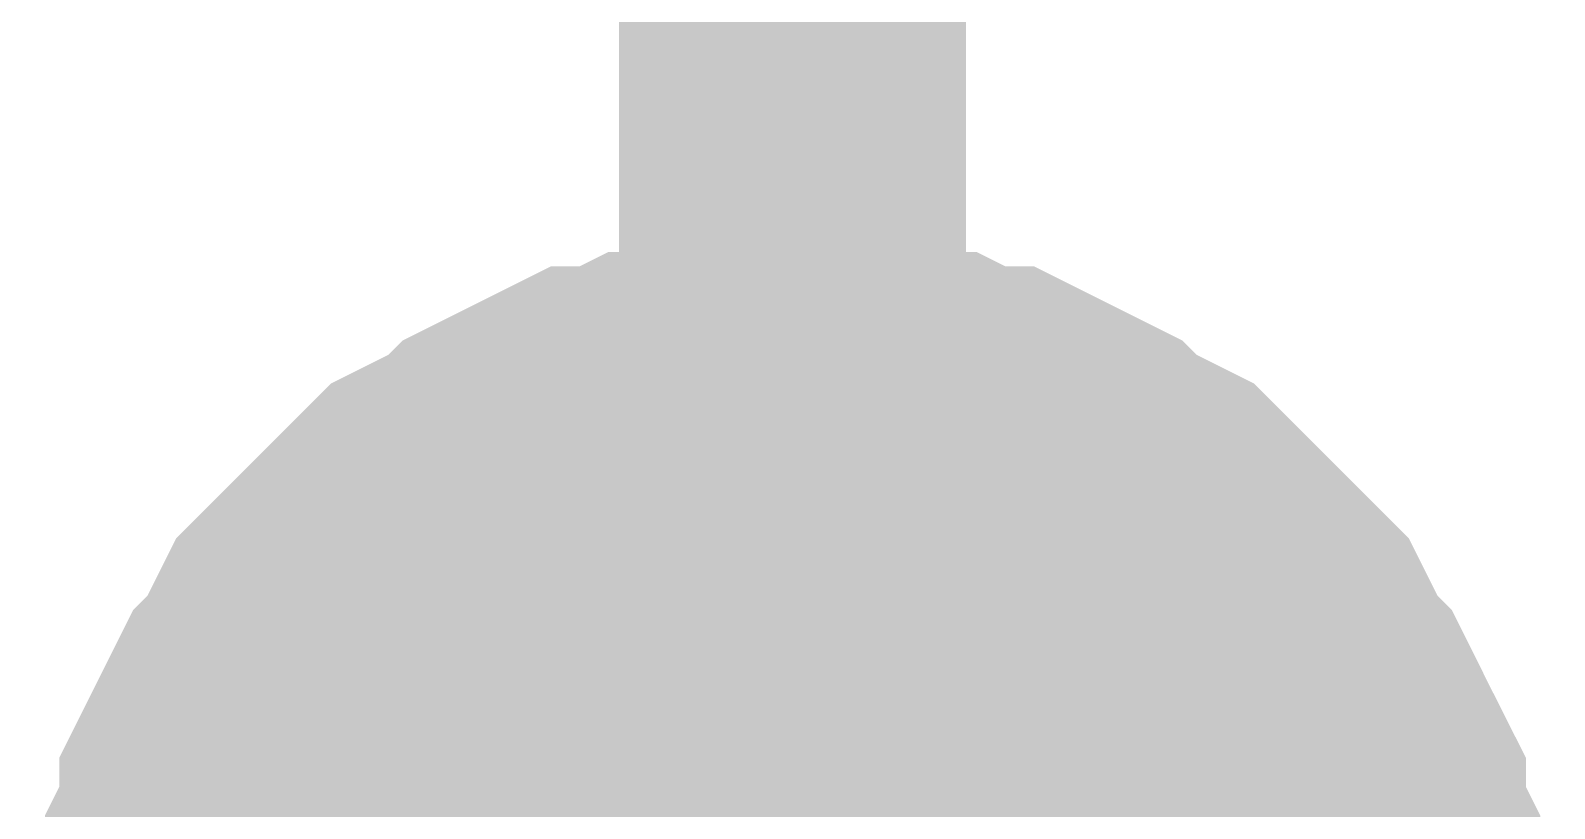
# Model space of a CAD drawing. Header units: inches. Extents: x 0 to 569, y 0 to 432.
# Drawn here: x 93.327 to 94.643, y 33.18 to 33.852 of the extents above; entities that cross this region are included whole.
import ezdxf

# ---------------------------------------------------------------- set-up
doc = ezdxf.new("R2010")
doc.units = ezdxf.units.IN
doc.layers.add('Sheet', color=255, linetype='Continuous')

msp = doc.modelspace()

# ---------------------------------------------------------------- linework, layer by layer
at = {"layer": 'Sheet'}
for points in [[(93.985, 40.6301, 0.2997, 0.2997, 0), (93.985, 33.015, 0.2997, 0.2997, 0)], [(93.4765, 33.015, 0.2997, 0.2997, 0), (93.4765, 33.0398, 0.2997, 0.2997, 0), (93.4765, 33.0646, 0.2997, 0.2997, 0), (93.4765, 33.0895, 0.2997, 0.2997, 0), (93.4889, 33.1143, 0.2997, 0.2997, 0), (93.4889, 33.1391, 0.2997, 0.2997, 0), (93.5013, 33.1639, 0.2997, 0.2997, 0), (93.5013, 33.1887, 0.2997, 0.2997, 0), (93.5137, 33.2135, 0.2997, 0.2997, 0), (93.5261, 33.2383, 0.2997, 0.2997, 0), (93.5385, 33.2631, 0.2997, 0.2997, 0), (93.5509, 33.2755, 0.2997, 0.2997, 0), (93.5633, 33.3003, 0.2997, 0.2997, 0), (93.5757, 33.3251, 0.2997, 0.2997, 0), (93.5881, 33.3375, 0.2997, 0.2997, 0), (93.6129, 33.3623, 0.2997, 0.2997, 0), (93.6253, 33.3747, 0.2997, 0.2997, 0), (93.6377, 33.3871, 0.2997, 0.2997, 0), (93.6625, 33.4119, 0.2997, 0.2997, 0), (93.6749, 33.4243, 0.2997, 0.2997, 0), (93.6997, 33.4367, 0.2997, 0.2997, 0), (93.7245, 33.4491, 0.2997, 0.2997, 0), (93.7369, 33.4615, 0.2997, 0.2997, 0), (93.7617, 33.4739, 0.2997, 0.2997, 0), (93.7865, 33.4863, 0.2997, 0.2997, 0), (93.8113, 33.4987, 0.2997, 0.2997, 0), (93.8361, 33.4987, 0.2997, 0.2997, 0), (93.8609, 33.5111, 0.2997, 0.2997, 0), (93.8857, 33.5111, 0.2997, 0.2997, 0), (93.9105, 33.5235, 0.2997, 0.2997, 0), (93.9354, 33.5235, 0.2997, 0.2997, 0), (93.9602, 33.5235, 0.2997, 0.2997, 0), (93.985, 33.5235, 0.2997, 0.2997, 0)], [(93.4765, 33.015, 0.2997, 0.2997, 0), (93.4765, 33.0398, 0.2997, 0.2997, 0), (93.4765, 33.0646, 0.2997, 0.2997, 0), (93.4765, 33.0895, 0.2997, 0.2997, 0), (93.4889, 33.1143, 0.2997, 0.2997, 0), (93.4889, 33.1391, 0.2997, 0.2997, 0), (93.5013, 33.1639, 0.2997, 0.2997, 0), (93.5013, 33.1887, 0.2997, 0.2997, 0), (93.5137, 33.2135, 0.2997, 0.2997, 0), (93.5261, 33.2383, 0.2997, 0.2997, 0), (93.5385, 33.2631, 0.2997, 0.2997, 0), (93.5509, 33.2755, 0.2997, 0.2997, 0), (93.5633, 33.3003, 0.2997, 0.2997, 0), (93.5757, 33.3251, 0.2997, 0.2997, 0), (93.5881, 33.3375, 0.2997, 0.2997, 0), (93.6129, 33.3623, 0.2997, 0.2997, 0), (93.6253, 33.3747, 0.2997, 0.2997, 0), (93.6377, 33.3871, 0.2997, 0.2997, 0), (93.6625, 33.4119, 0.2997, 0.2997, 0), (93.6749, 33.4243, 0.2997, 0.2997, 0), (93.6997, 33.4367, 0.2997, 0.2997, 0), (93.7245, 33.4491, 0.2997, 0.2997, 0), (93.7369, 33.4615, 0.2997, 0.2997, 0), (93.7617, 33.4739, 0.2997, 0.2997, 0), (93.7865, 33.4863, 0.2997, 0.2997, 0), (93.8113, 33.4987, 0.2997, 0.2997, 0), (93.8361, 33.4987, 0.2997, 0.2997, 0), (93.8609, 33.5111, 0.2997, 0.2997, 0), (93.8857, 33.5111, 0.2997, 0.2997, 0), (93.9105, 33.5235, 0.2997, 0.2997, 0), (93.9354, 33.5235, 0.2997, 0.2997, 0), (93.9602, 33.5235, 0.2997, 0.2997, 0), (93.985, 33.5235, 0.2997, 0.2997, 0)], [(93.4765, 33.015, 0.2997, 0.2997, 0), (93.4765, 33.0398, 0.2997, 0.2997, 0), (93.4765, 33.0646, 0.2997, 0.2997, 0), (93.4765, 33.0895, 0.2997, 0.2997, 0), (93.4889, 33.1143, 0.2997, 0.2997, 0), (93.4889, 33.1391, 0.2997, 0.2997, 0), (93.5013, 33.1639, 0.2997, 0.2997, 0), (93.5013, 33.1887, 0.2997, 0.2997, 0), (93.5137, 33.2135, 0.2997, 0.2997, 0), (93.5261, 33.2383, 0.2997, 0.2997, 0), (93.5385, 33.2631, 0.2997, 0.2997, 0), (93.5509, 33.2755, 0.2997, 0.2997, 0), (93.5633, 33.3003, 0.2997, 0.2997, 0), (93.5757, 33.3251, 0.2997, 0.2997, 0), (93.5881, 33.3375, 0.2997, 0.2997, 0), (93.6129, 33.3623, 0.2997, 0.2997, 0), (93.6253, 33.3747, 0.2997, 0.2997, 0), (93.6377, 33.3871, 0.2997, 0.2997, 0), (93.6625, 33.4119, 0.2997, 0.2997, 0), (93.6749, 33.4243, 0.2997, 0.2997, 0), (93.6997, 33.4367, 0.2997, 0.2997, 0), (93.7245, 33.4491, 0.2997, 0.2997, 0), (93.7369, 33.4615, 0.2997, 0.2997, 0), (93.7617, 33.4739, 0.2997, 0.2997, 0), (93.7865, 33.4863, 0.2997, 0.2997, 0), (93.8113, 33.4987, 0.2997, 0.2997, 0), (93.8361, 33.4987, 0.2997, 0.2997, 0), (93.8609, 33.5111, 0.2997, 0.2997, 0), (93.8857, 33.5111, 0.2997, 0.2997, 0), (93.9105, 33.5235, 0.2997, 0.2997, 0), (93.9354, 33.5235, 0.2997, 0.2997, 0), (93.9602, 33.5235, 0.2997, 0.2997, 0), (93.985, 33.5235, 0.2997, 0.2997, 0)], [(93.4765, 33.015, 0.2997, 0.2997, 0), (93.4765, 33.0398, 0.2997, 0.2997, 0), (93.4765, 33.0646, 0.2997, 0.2997, 0), (93.4765, 33.0895, 0.2997, 0.2997, 0), (93.4889, 33.1143, 0.2997, 0.2997, 0), (93.4889, 33.1391, 0.2997, 0.2997, 0), (93.5013, 33.1639, 0.2997, 0.2997, 0), (93.5013, 33.1887, 0.2997, 0.2997, 0), (93.5137, 33.2135, 0.2997, 0.2997, 0), (93.5261, 33.2383, 0.2997, 0.2997, 0), (93.5385, 33.2631, 0.2997, 0.2997, 0), (93.5509, 33.2755, 0.2997, 0.2997, 0), (93.5633, 33.3003, 0.2997, 0.2997, 0), (93.5757, 33.3251, 0.2997, 0.2997, 0), (93.5881, 33.3375, 0.2997, 0.2997, 0), (93.6129, 33.3623, 0.2997, 0.2997, 0), (93.6253, 33.3747, 0.2997, 0.2997, 0), (93.6377, 33.3871, 0.2997, 0.2997, 0), (93.6625, 33.4119, 0.2997, 0.2997, 0), (93.6749, 33.4243, 0.2997, 0.2997, 0), (93.6997, 33.4367, 0.2997, 0.2997, 0), (93.7245, 33.4491, 0.2997, 0.2997, 0), (93.7369, 33.4615, 0.2997, 0.2997, 0), (93.7617, 33.4739, 0.2997, 0.2997, 0), (93.7865, 33.4863, 0.2997, 0.2997, 0), (93.8113, 33.4987, 0.2997, 0.2997, 0), (93.8361, 33.4987, 0.2997, 0.2997, 0), (93.8609, 33.5111, 0.2997, 0.2997, 0), (93.8857, 33.5111, 0.2997, 0.2997, 0), (93.9105, 33.5235, 0.2997, 0.2997, 0), (93.9354, 33.5235, 0.2997, 0.2997, 0), (93.9602, 33.5235, 0.2997, 0.2997, 0), (93.985, 33.5235, 0.2997, 0.2997, 0)], [(93.4765, 33.015, 0.2997, 0.2997, 0), (93.4765, 33.0398, 0.2997, 0.2997, 0), (93.4765, 33.0646, 0.2997, 0.2997, 0), (93.4765, 33.0895, 0.2997, 0.2997, 0), (93.4889, 33.1143, 0.2997, 0.2997, 0), (93.4889, 33.1391, 0.2997, 0.2997, 0), (93.5013, 33.1639, 0.2997, 0.2997, 0), (93.5013, 33.1887, 0.2997, 0.2997, 0), (93.5137, 33.2135, 0.2997, 0.2997, 0), (93.5261, 33.2383, 0.2997, 0.2997, 0), (93.5385, 33.2631, 0.2997, 0.2997, 0), (93.5509, 33.2755, 0.2997, 0.2997, 0), (93.5633, 33.3003, 0.2997, 0.2997, 0), (93.5757, 33.3251, 0.2997, 0.2997, 0), (93.5881, 33.3375, 0.2997, 0.2997, 0), (93.6129, 33.3623, 0.2997, 0.2997, 0), (93.6253, 33.3747, 0.2997, 0.2997, 0), (93.6377, 33.3871, 0.2997, 0.2997, 0), (93.6625, 33.4119, 0.2997, 0.2997, 0), (93.6749, 33.4243, 0.2997, 0.2997, 0), (93.6997, 33.4367, 0.2997, 0.2997, 0), (93.7245, 33.4491, 0.2997, 0.2997, 0), (93.7369, 33.4615, 0.2997, 0.2997, 0), (93.7617, 33.4739, 0.2997, 0.2997, 0), (93.7865, 33.4863, 0.2997, 0.2997, 0), (93.8113, 33.4987, 0.2997, 0.2997, 0), (93.8361, 33.4987, 0.2997, 0.2997, 0), (93.8609, 33.5111, 0.2997, 0.2997, 0), (93.8857, 33.5111, 0.2997, 0.2997, 0), (93.9105, 33.5235, 0.2997, 0.2997, 0), (93.9354, 33.5235, 0.2997, 0.2997, 0), (93.9602, 33.5235, 0.2997, 0.2997, 0), (93.985, 33.5235, 0.2997, 0.2997, 0)], [(93.4765, 33.015, 0.2997, 0.2997, 0), (93.4765, 33.0398, 0.2997, 0.2997, 0), (93.4765, 33.0646, 0.2997, 0.2997, 0), (93.4765, 33.0895, 0.2997, 0.2997, 0), (93.4889, 33.1143, 0.2997, 0.2997, 0), (93.4889, 33.1391, 0.2997, 0.2997, 0), (93.5013, 33.1639, 0.2997, 0.2997, 0), (93.5013, 33.1887, 0.2997, 0.2997, 0), (93.5137, 33.2135, 0.2997, 0.2997, 0), (93.5261, 33.2383, 0.2997, 0.2997, 0), (93.5385, 33.2631, 0.2997, 0.2997, 0), (93.5509, 33.2755, 0.2997, 0.2997, 0), (93.5633, 33.3003, 0.2997, 0.2997, 0), (93.5757, 33.3251, 0.2997, 0.2997, 0), (93.5881, 33.3375, 0.2997, 0.2997, 0), (93.6129, 33.3623, 0.2997, 0.2997, 0), (93.6253, 33.3747, 0.2997, 0.2997, 0), (93.6377, 33.3871, 0.2997, 0.2997, 0), (93.6625, 33.4119, 0.2997, 0.2997, 0), (93.6749, 33.4243, 0.2997, 0.2997, 0), (93.6997, 33.4367, 0.2997, 0.2997, 0), (93.7245, 33.4491, 0.2997, 0.2997, 0), (93.7369, 33.4615, 0.2997, 0.2997, 0), (93.7617, 33.4739, 0.2997, 0.2997, 0), (93.7865, 33.4863, 0.2997, 0.2997, 0), (93.8113, 33.4987, 0.2997, 0.2997, 0), (93.8361, 33.4987, 0.2997, 0.2997, 0), (93.8609, 33.5111, 0.2997, 0.2997, 0), (93.8857, 33.5111, 0.2997, 0.2997, 0), (93.9105, 33.5235, 0.2997, 0.2997, 0), (93.9354, 33.5235, 0.2997, 0.2997, 0), (93.9602, 33.5235, 0.2997, 0.2997, 0), (93.985, 33.5235, 0.2997, 0.2997, 0)], [(93.4765, 33.015, 0.2997, 0.2997, 0), (93.4765, 33.0398, 0.2997, 0.2997, 0), (93.4765, 33.0646, 0.2997, 0.2997, 0), (93.4765, 33.0895, 0.2997, 0.2997, 0), (93.4889, 33.1143, 0.2997, 0.2997, 0), (93.4889, 33.1391, 0.2997, 0.2997, 0), (93.5013, 33.1639, 0.2997, 0.2997, 0), (93.5013, 33.1887, 0.2997, 0.2997, 0), (93.5137, 33.2135, 0.2997, 0.2997, 0), (93.5261, 33.2383, 0.2997, 0.2997, 0), (93.5385, 33.2631, 0.2997, 0.2997, 0), (93.5509, 33.2755, 0.2997, 0.2997, 0), (93.5633, 33.3003, 0.2997, 0.2997, 0), (93.5757, 33.3251, 0.2997, 0.2997, 0), (93.5881, 33.3375, 0.2997, 0.2997, 0), (93.6129, 33.3623, 0.2997, 0.2997, 0), (93.6253, 33.3747, 0.2997, 0.2997, 0), (93.6377, 33.3871, 0.2997, 0.2997, 0), (93.6625, 33.4119, 0.2997, 0.2997, 0), (93.6749, 33.4243, 0.2997, 0.2997, 0), (93.6997, 33.4367, 0.2997, 0.2997, 0), (93.7245, 33.4491, 0.2997, 0.2997, 0), (93.7369, 33.4615, 0.2997, 0.2997, 0), (93.7617, 33.4739, 0.2997, 0.2997, 0), (93.7865, 33.4863, 0.2997, 0.2997, 0), (93.8113, 33.4987, 0.2997, 0.2997, 0), (93.8361, 33.4987, 0.2997, 0.2997, 0), (93.8609, 33.5111, 0.2997, 0.2997, 0), (93.8857, 33.5111, 0.2997, 0.2997, 0), (93.9105, 33.5235, 0.2997, 0.2997, 0), (93.9354, 33.5235, 0.2997, 0.2997, 0), (93.9602, 33.5235, 0.2997, 0.2997, 0), (93.985, 33.5235, 0.2997, 0.2997, 0)], [(93.985, 33.5235, 0.2997, 0.2997, 0), (93.985, 33.5235, 0.2997, 0.2997, 0)], [(93.985, 33.5235, 0.2997, 0.2997, 0), (94.0098, 33.5235, 0.2997, 0.2997, 0), (94.0346, 33.5235, 0.2997, 0.2997, 0), (94.0594, 33.5235, 0.2997, 0.2997, 0), (94.0842, 33.5111, 0.2997, 0.2997, 0), (94.109, 33.5111, 0.2997, 0.2997, 0), (94.1338, 33.4987, 0.2997, 0.2997, 0), (94.1586, 33.4987, 0.2997, 0.2997, 0), (94.1834, 33.4863, 0.2997, 0.2997, 0), (94.2082, 33.4739, 0.2997, 0.2997, 0), (94.233, 33.4615, 0.2997, 0.2997, 0), (94.2454, 33.4491, 0.2997, 0.2997, 0), (94.2702, 33.4367, 0.2997, 0.2997, 0), (94.295, 33.4243, 0.2997, 0.2997, 0), (94.3074, 33.4119, 0.2997, 0.2997, 0), (94.3322, 33.3871, 0.2997, 0.2997, 0), (94.3446, 33.3747, 0.2997, 0.2997, 0), (94.357, 33.3623, 0.2997, 0.2997, 0), (94.3818, 33.3375, 0.2997, 0.2997, 0), (94.3942, 33.3251, 0.2997, 0.2997, 0), (94.4066, 33.3003, 0.2997, 0.2997, 0), (94.419, 33.2755, 0.2997, 0.2997, 0), (94.4314, 33.2631, 0.2997, 0.2997, 0), (94.4438, 33.2383, 0.2997, 0.2997, 0), (94.4562, 33.2135, 0.2997, 0.2997, 0), (94.4687, 33.1887, 0.2997, 0.2997, 0), (94.4687, 33.1639, 0.2997, 0.2997, 0), (94.4811, 33.1391, 0.2997, 0.2997, 0), (94.4811, 33.1143, 0.2997, 0.2997, 0), (94.4935, 33.0895, 0.2997, 0.2997, 0), (94.4935, 33.0646, 0.2997, 0.2997, 0), (94.4935, 33.0398, 0.2997, 0.2997, 0), (94.4935, 33.015, 0.2997, 0.2997, 0)], [(93.985, 33.5235, 0.2997, 0.2997, 0), (93.985, 33.5235, 0.2997, 0.2997, 0)], [(93.985, 33.5235, 0.2997, 0.2997, 0), (94.0098, 33.5235, 0.2997, 0.2997, 0), (94.0346, 33.5235, 0.2997, 0.2997, 0), (94.0594, 33.5235, 0.2997, 0.2997, 0), (94.0842, 33.5111, 0.2997, 0.2997, 0), (94.109, 33.5111, 0.2997, 0.2997, 0), (94.1338, 33.4987, 0.2997, 0.2997, 0), (94.1586, 33.4987, 0.2997, 0.2997, 0), (94.1834, 33.4863, 0.2997, 0.2997, 0), (94.2082, 33.4739, 0.2997, 0.2997, 0), (94.233, 33.4615, 0.2997, 0.2997, 0), (94.2454, 33.4491, 0.2997, 0.2997, 0), (94.2702, 33.4367, 0.2997, 0.2997, 0), (94.295, 33.4243, 0.2997, 0.2997, 0), (94.3074, 33.4119, 0.2997, 0.2997, 0), (94.3322, 33.3871, 0.2997, 0.2997, 0), (94.3446, 33.3747, 0.2997, 0.2997, 0), (94.357, 33.3623, 0.2997, 0.2997, 0), (94.3818, 33.3375, 0.2997, 0.2997, 0), (94.3942, 33.3251, 0.2997, 0.2997, 0), (94.4066, 33.3003, 0.2997, 0.2997, 0), (94.419, 33.2755, 0.2997, 0.2997, 0), (94.4314, 33.2631, 0.2997, 0.2997, 0), (94.4438, 33.2383, 0.2997, 0.2997, 0), (94.4562, 33.2135, 0.2997, 0.2997, 0), (94.4687, 33.1887, 0.2997, 0.2997, 0), (94.4687, 33.1639, 0.2997, 0.2997, 0), (94.4811, 33.1391, 0.2997, 0.2997, 0), (94.4811, 33.1143, 0.2997, 0.2997, 0), (94.4935, 33.0895, 0.2997, 0.2997, 0), (94.4935, 33.0646, 0.2997, 0.2997, 0), (94.4935, 33.0398, 0.2997, 0.2997, 0), (94.4935, 33.015, 0.2997, 0.2997, 0)], [(93.985, 33.5235, 0.2997, 0.2997, 0), (93.985, 33.5235, 0.2997, 0.2997, 0)], [(93.985, 33.5235, 0.2997, 0.2997, 0), (94.0098, 33.5235, 0.2997, 0.2997, 0), (94.0346, 33.5235, 0.2997, 0.2997, 0), (94.0594, 33.5235, 0.2997, 0.2997, 0), (94.0842, 33.5111, 0.2997, 0.2997, 0), (94.109, 33.5111, 0.2997, 0.2997, 0), (94.1338, 33.4987, 0.2997, 0.2997, 0), (94.1586, 33.4987, 0.2997, 0.2997, 0), (94.1834, 33.4863, 0.2997, 0.2997, 0), (94.2082, 33.4739, 0.2997, 0.2997, 0), (94.233, 33.4615, 0.2997, 0.2997, 0), (94.2454, 33.4491, 0.2997, 0.2997, 0), (94.2702, 33.4367, 0.2997, 0.2997, 0), (94.295, 33.4243, 0.2997, 0.2997, 0), (94.3074, 33.4119, 0.2997, 0.2997, 0), (94.3322, 33.3871, 0.2997, 0.2997, 0), (94.3446, 33.3747, 0.2997, 0.2997, 0), (94.357, 33.3623, 0.2997, 0.2997, 0), (94.3818, 33.3375, 0.2997, 0.2997, 0), (94.3942, 33.3251, 0.2997, 0.2997, 0), (94.4066, 33.3003, 0.2997, 0.2997, 0), (94.419, 33.2755, 0.2997, 0.2997, 0), (94.4314, 33.2631, 0.2997, 0.2997, 0), (94.4438, 33.2383, 0.2997, 0.2997, 0), (94.4562, 33.2135, 0.2997, 0.2997, 0), (94.4687, 33.1887, 0.2997, 0.2997, 0), (94.4687, 33.1639, 0.2997, 0.2997, 0), (94.4811, 33.1391, 0.2997, 0.2997, 0), (94.4811, 33.1143, 0.2997, 0.2997, 0), (94.4935, 33.0895, 0.2997, 0.2997, 0), (94.4935, 33.0646, 0.2997, 0.2997, 0), (94.4935, 33.0398, 0.2997, 0.2997, 0), (94.4935, 33.015, 0.2997, 0.2997, 0)], [(93.985, 33.5235, 0.2997, 0.2997, 0), (93.985, 33.5235, 0.2997, 0.2997, 0)], [(93.985, 33.5235, 0.2997, 0.2997, 0), (94.0098, 33.5235, 0.2997, 0.2997, 0), (94.0346, 33.5235, 0.2997, 0.2997, 0), (94.0594, 33.5235, 0.2997, 0.2997, 0), (94.0842, 33.5111, 0.2997, 0.2997, 0), (94.109, 33.5111, 0.2997, 0.2997, 0), (94.1338, 33.4987, 0.2997, 0.2997, 0), (94.1586, 33.4987, 0.2997, 0.2997, 0), (94.1834, 33.4863, 0.2997, 0.2997, 0), (94.2082, 33.4739, 0.2997, 0.2997, 0), (94.233, 33.4615, 0.2997, 0.2997, 0), (94.2454, 33.4491, 0.2997, 0.2997, 0), (94.2702, 33.4367, 0.2997, 0.2997, 0), (94.295, 33.4243, 0.2997, 0.2997, 0), (94.3074, 33.4119, 0.2997, 0.2997, 0), (94.3322, 33.3871, 0.2997, 0.2997, 0), (94.3446, 33.3747, 0.2997, 0.2997, 0), (94.357, 33.3623, 0.2997, 0.2997, 0), (94.3818, 33.3375, 0.2997, 0.2997, 0), (94.3942, 33.3251, 0.2997, 0.2997, 0), (94.4066, 33.3003, 0.2997, 0.2997, 0), (94.419, 33.2755, 0.2997, 0.2997, 0), (94.4314, 33.2631, 0.2997, 0.2997, 0), (94.4438, 33.2383, 0.2997, 0.2997, 0), (94.4562, 33.2135, 0.2997, 0.2997, 0), (94.4687, 33.1887, 0.2997, 0.2997, 0), (94.4687, 33.1639, 0.2997, 0.2997, 0), (94.4811, 33.1391, 0.2997, 0.2997, 0), (94.4811, 33.1143, 0.2997, 0.2997, 0), (94.4935, 33.0895, 0.2997, 0.2997, 0), (94.4935, 33.0646, 0.2997, 0.2997, 0), (94.4935, 33.0398, 0.2997, 0.2997, 0), (94.4935, 33.015, 0.2997, 0.2997, 0)], [(93.985, 33.5235, 0.2997, 0.2997, 0), (93.985, 33.5235, 0.2997, 0.2997, 0)], [(93.985, 33.5235, 0.2997, 0.2997, 0), (94.0098, 33.5235, 0.2997, 0.2997, 0), (94.0346, 33.5235, 0.2997, 0.2997, 0), (94.0594, 33.5235, 0.2997, 0.2997, 0), (94.0842, 33.5111, 0.2997, 0.2997, 0), (94.109, 33.5111, 0.2997, 0.2997, 0), (94.1338, 33.4987, 0.2997, 0.2997, 0), (94.1586, 33.4987, 0.2997, 0.2997, 0), (94.1834, 33.4863, 0.2997, 0.2997, 0), (94.2082, 33.4739, 0.2997, 0.2997, 0), (94.233, 33.4615, 0.2997, 0.2997, 0), (94.2454, 33.4491, 0.2997, 0.2997, 0), (94.2702, 33.4367, 0.2997, 0.2997, 0), (94.295, 33.4243, 0.2997, 0.2997, 0), (94.3074, 33.4119, 0.2997, 0.2997, 0), (94.3322, 33.3871, 0.2997, 0.2997, 0), (94.3446, 33.3747, 0.2997, 0.2997, 0), (94.357, 33.3623, 0.2997, 0.2997, 0), (94.3818, 33.3375, 0.2997, 0.2997, 0), (94.3942, 33.3251, 0.2997, 0.2997, 0), (94.4066, 33.3003, 0.2997, 0.2997, 0), (94.419, 33.2755, 0.2997, 0.2997, 0), (94.4314, 33.2631, 0.2997, 0.2997, 0), (94.4438, 33.2383, 0.2997, 0.2997, 0), (94.4562, 33.2135, 0.2997, 0.2997, 0), (94.4687, 33.1887, 0.2997, 0.2997, 0), (94.4687, 33.1639, 0.2997, 0.2997, 0), (94.4811, 33.1391, 0.2997, 0.2997, 0), (94.4811, 33.1143, 0.2997, 0.2997, 0), (94.4935, 33.0895, 0.2997, 0.2997, 0), (94.4935, 33.0646, 0.2997, 0.2997, 0), (94.4935, 33.0398, 0.2997, 0.2997, 0), (94.4935, 33.015, 0.2997, 0.2997, 0)], [(93.985, 33.5235, 0.2997, 0.2997, 0), (93.985, 33.5235, 0.2997, 0.2997, 0)], [(93.985, 33.5235, 0.2997, 0.2997, 0), (94.0098, 33.5235, 0.2997, 0.2997, 0), (94.0346, 33.5235, 0.2997, 0.2997, 0), (94.0594, 33.5235, 0.2997, 0.2997, 0), (94.0842, 33.5111, 0.2997, 0.2997, 0), (94.109, 33.5111, 0.2997, 0.2997, 0), (94.1338, 33.4987, 0.2997, 0.2997, 0), (94.1586, 33.4987, 0.2997, 0.2997, 0), (94.1834, 33.4863, 0.2997, 0.2997, 0), (94.2082, 33.4739, 0.2997, 0.2997, 0), (94.233, 33.4615, 0.2997, 0.2997, 0), (94.2454, 33.4491, 0.2997, 0.2997, 0), (94.2702, 33.4367, 0.2997, 0.2997, 0), (94.295, 33.4243, 0.2997, 0.2997, 0), (94.3074, 33.4119, 0.2997, 0.2997, 0), (94.3322, 33.3871, 0.2997, 0.2997, 0), (94.3446, 33.3747, 0.2997, 0.2997, 0), (94.357, 33.3623, 0.2997, 0.2997, 0), (94.3818, 33.3375, 0.2997, 0.2997, 0), (94.3942, 33.3251, 0.2997, 0.2997, 0), (94.4066, 33.3003, 0.2997, 0.2997, 0), (94.419, 33.2755, 0.2997, 0.2997, 0), (94.4314, 33.2631, 0.2997, 0.2997, 0), (94.4438, 33.2383, 0.2997, 0.2997, 0), (94.4562, 33.2135, 0.2997, 0.2997, 0), (94.4687, 33.1887, 0.2997, 0.2997, 0), (94.4687, 33.1639, 0.2997, 0.2997, 0), (94.4811, 33.1391, 0.2997, 0.2997, 0), (94.4811, 33.1143, 0.2997, 0.2997, 0), (94.4935, 33.0895, 0.2997, 0.2997, 0), (94.4935, 33.0646, 0.2997, 0.2997, 0), (94.4935, 33.0398, 0.2997, 0.2997, 0), (94.4935, 33.015, 0.2997, 0.2997, 0)], [(93.985, 33.5235, 0.2997, 0.2997, 0), (93.985, 33.5235, 0.2997, 0.2997, 0)], [(93.985, 33.5235, 0.2997, 0.2997, 0), (94.0098, 33.5235, 0.2997, 0.2997, 0), (94.0346, 33.5235, 0.2997, 0.2997, 0), (94.0594, 33.5235, 0.2997, 0.2997, 0), (94.0842, 33.5111, 0.2997, 0.2997, 0), (94.109, 33.5111, 0.2997, 0.2997, 0), (94.1338, 33.4987, 0.2997, 0.2997, 0), (94.1586, 33.4987, 0.2997, 0.2997, 0), (94.1834, 33.4863, 0.2997, 0.2997, 0), (94.2082, 33.4739, 0.2997, 0.2997, 0), (94.233, 33.4615, 0.2997, 0.2997, 0), (94.2454, 33.4491, 0.2997, 0.2997, 0), (94.2702, 33.4367, 0.2997, 0.2997, 0), (94.295, 33.4243, 0.2997, 0.2997, 0), (94.3074, 33.4119, 0.2997, 0.2997, 0), (94.3322, 33.3871, 0.2997, 0.2997, 0), (94.3446, 33.3747, 0.2997, 0.2997, 0), (94.357, 33.3623, 0.2997, 0.2997, 0), (94.3818, 33.3375, 0.2997, 0.2997, 0), (94.3942, 33.3251, 0.2997, 0.2997, 0), (94.4066, 33.3003, 0.2997, 0.2997, 0), (94.419, 33.2755, 0.2997, 0.2997, 0), (94.4314, 33.2631, 0.2997, 0.2997, 0), (94.4438, 33.2383, 0.2997, 0.2997, 0), (94.4562, 33.2135, 0.2997, 0.2997, 0), (94.4687, 33.1887, 0.2997, 0.2997, 0), (94.4687, 33.1639, 0.2997, 0.2997, 0), (94.4811, 33.1391, 0.2997, 0.2997, 0), (94.4811, 33.1143, 0.2997, 0.2997, 0), (94.4935, 33.0895, 0.2997, 0.2997, 0), (94.4935, 33.0646, 0.2997, 0.2997, 0), (94.4935, 33.0398, 0.2997, 0.2997, 0), (94.4935, 33.015, 0.2997, 0.2997, 0)], [(93.4889, 33.1143, 0.0991, 0.0991, 0), (93.4889, 33.1391, 0.0991, 0.0991, 0), (93.5013, 33.1639, 0.0991, 0.0991, 0), (93.5013, 33.1887, 0.0991, 0.0991, 0), (93.5137, 33.2135, 0.0991, 0.0991, 0), (93.5261, 33.2383, 0.0991, 0.0991, 0), (93.5385, 33.2631, 0.0991, 0.0991, 0), (93.5509, 33.2755, 0.0991, 0.0991, 0), (93.5633, 33.3003, 0.0991, 0.0991, 0), (93.5757, 33.3251, 0.0991, 0.0991, 0), (93.5881, 33.3375, 0.0991, 0.0991, 0), (93.6129, 33.3623, 0.0991, 0.0991, 0), (93.6253, 33.3747, 0.0991, 0.0991, 0), (93.6377, 33.3871, 0.0991, 0.0991, 0), (93.6625, 33.4119, 0.0991, 0.0991, 0), (93.6749, 33.4243, 0.0991, 0.0991, 0), (93.6997, 33.4367, 0.0991, 0.0991, 0), (93.7245, 33.4491, 0.0991, 0.0991, 0), (93.7369, 33.4615, 0.0991, 0.0991, 0), (93.7617, 33.4739, 0.0991, 0.0991, 0), (93.7865, 33.4863, 0.0991, 0.0991, 0), (93.8113, 33.4987, 0.0991, 0.0991, 0), (93.8361, 33.4987, 0.0991, 0.0991, 0), (93.8609, 33.5111, 0.0991, 0.0991, 0), (93.8857, 33.5111, 0.0991, 0.0991, 0), (93.9105, 33.5235, 0.0991, 0.0991, 0), (93.9354, 33.5235, 0.0991, 0.0991, 0), (93.9602, 33.5235, 0.0991, 0.0991, 0), (93.985, 33.5235, 0.0991, 0.0991, 0)], [(93.4889, 33.1143, 0.0991, 0.0991, 0), (93.4889, 33.1391, 0.0991, 0.0991, 0), (93.5013, 33.1639, 0.0991, 0.0991, 0), (93.5013, 33.1887, 0.0991, 0.0991, 0), (93.5137, 33.2135, 0.0991, 0.0991, 0), (93.5261, 33.2383, 0.0991, 0.0991, 0), (93.5385, 33.2631, 0.0991, 0.0991, 0), (93.5509, 33.2755, 0.0991, 0.0991, 0), (93.5633, 33.3003, 0.0991, 0.0991, 0), (93.5757, 33.3251, 0.0991, 0.0991, 0), (93.5881, 33.3375, 0.0991, 0.0991, 0), (93.6129, 33.3623, 0.0991, 0.0991, 0), (93.6253, 33.3747, 0.0991, 0.0991, 0), (93.6377, 33.3871, 0.0991, 0.0991, 0), (93.6625, 33.4119, 0.0991, 0.0991, 0), (93.6749, 33.4243, 0.0991, 0.0991, 0), (93.6997, 33.4367, 0.0991, 0.0991, 0), (93.7245, 33.4491, 0.0991, 0.0991, 0), (93.7369, 33.4615, 0.0991, 0.0991, 0), (93.7617, 33.4739, 0.0991, 0.0991, 0), (93.7865, 33.4863, 0.0991, 0.0991, 0), (93.8113, 33.4987, 0.0991, 0.0991, 0), (93.8361, 33.4987, 0.0991, 0.0991, 0), (93.8609, 33.5111, 0.0991, 0.0991, 0), (93.8857, 33.5111, 0.0991, 0.0991, 0), (93.9105, 33.5235, 0.0991, 0.0991, 0), (93.9354, 33.5235, 0.0991, 0.0991, 0), (93.9602, 33.5235, 0.0991, 0.0991, 0), (93.985, 33.5235, 0.0991, 0.0991, 0)], [(93.4889, 33.1143, 0.0991, 0.0991, 0), (93.4889, 33.1391, 0.0991, 0.0991, 0), (93.5013, 33.1639, 0.0991, 0.0991, 0), (93.5013, 33.1887, 0.0991, 0.0991, 0), (93.5137, 33.2135, 0.0991, 0.0991, 0), (93.5261, 33.2383, 0.0991, 0.0991, 0), (93.5385, 33.2631, 0.0991, 0.0991, 0), (93.5509, 33.2755, 0.0991, 0.0991, 0), (93.5633, 33.3003, 0.0991, 0.0991, 0), (93.5757, 33.3251, 0.0991, 0.0991, 0), (93.5881, 33.3375, 0.0991, 0.0991, 0), (93.6129, 33.3623, 0.0991, 0.0991, 0), (93.6253, 33.3747, 0.0991, 0.0991, 0), (93.6377, 33.3871, 0.0991, 0.0991, 0), (93.6625, 33.4119, 0.0991, 0.0991, 0), (93.6749, 33.4243, 0.0991, 0.0991, 0), (93.6997, 33.4367, 0.0991, 0.0991, 0), (93.7245, 33.4491, 0.0991, 0.0991, 0), (93.7369, 33.4615, 0.0991, 0.0991, 0), (93.7617, 33.4739, 0.0991, 0.0991, 0), (93.7865, 33.4863, 0.0991, 0.0991, 0), (93.8113, 33.4987, 0.0991, 0.0991, 0), (93.8361, 33.4987, 0.0991, 0.0991, 0), (93.8609, 33.5111, 0.0991, 0.0991, 0), (93.8857, 33.5111, 0.0991, 0.0991, 0), (93.9105, 33.5235, 0.0991, 0.0991, 0), (93.9354, 33.5235, 0.0991, 0.0991, 0), (93.9602, 33.5235, 0.0991, 0.0991, 0), (93.985, 33.5235, 0.0991, 0.0991, 0)], [(93.4889, 33.1143, 0.0991, 0.0991, 0), (93.4889, 33.1391, 0.0991, 0.0991, 0), (93.5013, 33.1639, 0.0991, 0.0991, 0), (93.5013, 33.1887, 0.0991, 0.0991, 0), (93.5137, 33.2135, 0.0991, 0.0991, 0), (93.5261, 33.2383, 0.0991, 0.0991, 0), (93.5385, 33.2631, 0.0991, 0.0991, 0), (93.5509, 33.2755, 0.0991, 0.0991, 0), (93.5633, 33.3003, 0.0991, 0.0991, 0), (93.5757, 33.3251, 0.0991, 0.0991, 0), (93.5881, 33.3375, 0.0991, 0.0991, 0), (93.6129, 33.3623, 0.0991, 0.0991, 0), (93.6253, 33.3747, 0.0991, 0.0991, 0), (93.6377, 33.3871, 0.0991, 0.0991, 0), (93.6625, 33.4119, 0.0991, 0.0991, 0), (93.6749, 33.4243, 0.0991, 0.0991, 0), (93.6997, 33.4367, 0.0991, 0.0991, 0), (93.7245, 33.4491, 0.0991, 0.0991, 0), (93.7369, 33.4615, 0.0991, 0.0991, 0), (93.7617, 33.4739, 0.0991, 0.0991, 0), (93.7865, 33.4863, 0.0991, 0.0991, 0), (93.8113, 33.4987, 0.0991, 0.0991, 0), (93.8361, 33.4987, 0.0991, 0.0991, 0), (93.8609, 33.5111, 0.0991, 0.0991, 0), (93.8857, 33.5111, 0.0991, 0.0991, 0), (93.9105, 33.5235, 0.0991, 0.0991, 0), (93.9354, 33.5235, 0.0991, 0.0991, 0), (93.9602, 33.5235, 0.0991, 0.0991, 0), (93.985, 33.5235, 0.0991, 0.0991, 0)], [(93.4889, 33.1143, 0.0991, 0.0991, 0), (93.4889, 33.1391, 0.0991, 0.0991, 0), (93.5013, 33.1639, 0.0991, 0.0991, 0), (93.5013, 33.1887, 0.0991, 0.0991, 0), (93.5137, 33.2135, 0.0991, 0.0991, 0), (93.5261, 33.2383, 0.0991, 0.0991, 0), (93.5385, 33.2631, 0.0991, 0.0991, 0), (93.5509, 33.2755, 0.0991, 0.0991, 0), (93.5633, 33.3003, 0.0991, 0.0991, 0), (93.5757, 33.3251, 0.0991, 0.0991, 0), (93.5881, 33.3375, 0.0991, 0.0991, 0), (93.6129, 33.3623, 0.0991, 0.0991, 0), (93.6253, 33.3747, 0.0991, 0.0991, 0), (93.6377, 33.3871, 0.0991, 0.0991, 0), (93.6625, 33.4119, 0.0991, 0.0991, 0), (93.6749, 33.4243, 0.0991, 0.0991, 0), (93.6997, 33.4367, 0.0991, 0.0991, 0), (93.7245, 33.4491, 0.0991, 0.0991, 0), (93.7369, 33.4615, 0.0991, 0.0991, 0), (93.7617, 33.4739, 0.0991, 0.0991, 0), (93.7865, 33.4863, 0.0991, 0.0991, 0), (93.8113, 33.4987, 0.0991, 0.0991, 0), (93.8361, 33.4987, 0.0991, 0.0991, 0), (93.8609, 33.5111, 0.0991, 0.0991, 0), (93.8857, 33.5111, 0.0991, 0.0991, 0), (93.9105, 33.5235, 0.0991, 0.0991, 0), (93.9354, 33.5235, 0.0991, 0.0991, 0), (93.9602, 33.5235, 0.0991, 0.0991, 0), (93.985, 33.5235, 0.0991, 0.0991, 0)], [(93.4889, 33.1143, 0.0991, 0.0991, 0), (93.4889, 33.1391, 0.0991, 0.0991, 0), (93.5013, 33.1639, 0.0991, 0.0991, 0), (93.5013, 33.1887, 0.0991, 0.0991, 0), (93.5137, 33.2135, 0.0991, 0.0991, 0), (93.5261, 33.2383, 0.0991, 0.0991, 0), (93.5385, 33.2631, 0.0991, 0.0991, 0), (93.5509, 33.2755, 0.0991, 0.0991, 0), (93.5633, 33.3003, 0.0991, 0.0991, 0), (93.5757, 33.3251, 0.0991, 0.0991, 0), (93.5881, 33.3375, 0.0991, 0.0991, 0), (93.6129, 33.3623, 0.0991, 0.0991, 0), (93.6253, 33.3747, 0.0991, 0.0991, 0), (93.6377, 33.3871, 0.0991, 0.0991, 0), (93.6625, 33.4119, 0.0991, 0.0991, 0), (93.6749, 33.4243, 0.0991, 0.0991, 0), (93.6997, 33.4367, 0.0991, 0.0991, 0), (93.7245, 33.4491, 0.0991, 0.0991, 0), (93.7369, 33.4615, 0.0991, 0.0991, 0), (93.7617, 33.4739, 0.0991, 0.0991, 0), (93.7865, 33.4863, 0.0991, 0.0991, 0), (93.8113, 33.4987, 0.0991, 0.0991, 0), (93.8361, 33.4987, 0.0991, 0.0991, 0), (93.8609, 33.5111, 0.0991, 0.0991, 0), (93.8857, 33.5111, 0.0991, 0.0991, 0), (93.9105, 33.5235, 0.0991, 0.0991, 0), (93.9354, 33.5235, 0.0991, 0.0991, 0), (93.9602, 33.5235, 0.0991, 0.0991, 0), (93.985, 33.5235, 0.0991, 0.0991, 0)], [(93.4889, 33.1143, 0.0991, 0.0991, 0), (93.4889, 33.1391, 0.0991, 0.0991, 0), (93.5013, 33.1639, 0.0991, 0.0991, 0), (93.5013, 33.1887, 0.0991, 0.0991, 0), (93.5137, 33.2135, 0.0991, 0.0991, 0), (93.5261, 33.2383, 0.0991, 0.0991, 0), (93.5385, 33.2631, 0.0991, 0.0991, 0), (93.5509, 33.2755, 0.0991, 0.0991, 0), (93.5633, 33.3003, 0.0991, 0.0991, 0), (93.5757, 33.3251, 0.0991, 0.0991, 0), (93.5881, 33.3375, 0.0991, 0.0991, 0), (93.6129, 33.3623, 0.0991, 0.0991, 0), (93.6253, 33.3747, 0.0991, 0.0991, 0), (93.6377, 33.3871, 0.0991, 0.0991, 0), (93.6625, 33.4119, 0.0991, 0.0991, 0), (93.6749, 33.4243, 0.0991, 0.0991, 0), (93.6997, 33.4367, 0.0991, 0.0991, 0), (93.7245, 33.4491, 0.0991, 0.0991, 0), (93.7369, 33.4615, 0.0991, 0.0991, 0), (93.7617, 33.4739, 0.0991, 0.0991, 0), (93.7865, 33.4863, 0.0991, 0.0991, 0), (93.8113, 33.4987, 0.0991, 0.0991, 0), (93.8361, 33.4987, 0.0991, 0.0991, 0), (93.8609, 33.5111, 0.0991, 0.0991, 0), (93.8857, 33.5111, 0.0991, 0.0991, 0), (93.9105, 33.5235, 0.0991, 0.0991, 0), (93.9354, 33.5235, 0.0991, 0.0991, 0), (93.9602, 33.5235, 0.0991, 0.0991, 0), (93.985, 33.5235, 0.0991, 0.0991, 0)], [(93.985, 33.5235, 0.0991, 0.0991, 0), (93.985, 33.5235, 0.0991, 0.0991, 0)], [(93.985, 33.5235, 0.0991, 0.0991, 0), (94.0098, 33.5235, 0.0991, 0.0991, 0), (94.0346, 33.5235, 0.0991, 0.0991, 0), (94.0594, 33.5235, 0.0991, 0.0991, 0), (94.0842, 33.5111, 0.0991, 0.0991, 0), (94.109, 33.5111, 0.0991, 0.0991, 0), (94.1338, 33.4987, 0.0991, 0.0991, 0), (94.1586, 33.4987, 0.0991, 0.0991, 0), (94.1834, 33.4863, 0.0991, 0.0991, 0), (94.2082, 33.4739, 0.0991, 0.0991, 0), (94.233, 33.4615, 0.0991, 0.0991, 0), (94.2454, 33.4491, 0.0991, 0.0991, 0), (94.2702, 33.4367, 0.0991, 0.0991, 0), (94.295, 33.4243, 0.0991, 0.0991, 0), (94.3074, 33.4119, 0.0991, 0.0991, 0), (94.3322, 33.3871, 0.0991, 0.0991, 0), (94.3446, 33.3747, 0.0991, 0.0991, 0), (94.357, 33.3623, 0.0991, 0.0991, 0), (94.3818, 33.3375, 0.0991, 0.0991, 0), (94.3942, 33.3251, 0.0991, 0.0991, 0), (94.4066, 33.3003, 0.0991, 0.0991, 0), (94.419, 33.2755, 0.0991, 0.0991, 0), (94.4314, 33.2631, 0.0991, 0.0991, 0), (94.4438, 33.2383, 0.0991, 0.0991, 0), (94.4562, 33.2135, 0.0991, 0.0991, 0), (94.4687, 33.1887, 0.0991, 0.0991, 0), (94.4687, 33.1639, 0.0991, 0.0991, 0), (94.4811, 33.1391, 0.0991, 0.0991, 0), (94.4811, 33.1143, 0.0991, 0.0991, 0)], [(93.985, 33.5235, 0.0991, 0.0991, 0), (93.985, 33.5235, 0.0991, 0.0991, 0)], [(93.985, 33.5235, 0.0991, 0.0991, 0), (94.0098, 33.5235, 0.0991, 0.0991, 0), (94.0346, 33.5235, 0.0991, 0.0991, 0), (94.0594, 33.5235, 0.0991, 0.0991, 0), (94.0842, 33.5111, 0.0991, 0.0991, 0), (94.109, 33.5111, 0.0991, 0.0991, 0), (94.1338, 33.4987, 0.0991, 0.0991, 0), (94.1586, 33.4987, 0.0991, 0.0991, 0), (94.1834, 33.4863, 0.0991, 0.0991, 0), (94.2082, 33.4739, 0.0991, 0.0991, 0), (94.233, 33.4615, 0.0991, 0.0991, 0), (94.2454, 33.4491, 0.0991, 0.0991, 0), (94.2702, 33.4367, 0.0991, 0.0991, 0), (94.295, 33.4243, 0.0991, 0.0991, 0), (94.3074, 33.4119, 0.0991, 0.0991, 0), (94.3322, 33.3871, 0.0991, 0.0991, 0), (94.3446, 33.3747, 0.0991, 0.0991, 0), (94.357, 33.3623, 0.0991, 0.0991, 0), (94.3818, 33.3375, 0.0991, 0.0991, 0), (94.3942, 33.3251, 0.0991, 0.0991, 0), (94.4066, 33.3003, 0.0991, 0.0991, 0), (94.419, 33.2755, 0.0991, 0.0991, 0), (94.4314, 33.2631, 0.0991, 0.0991, 0), (94.4438, 33.2383, 0.0991, 0.0991, 0), (94.4562, 33.2135, 0.0991, 0.0991, 0), (94.4687, 33.1887, 0.0991, 0.0991, 0), (94.4687, 33.1639, 0.0991, 0.0991, 0), (94.4811, 33.1391, 0.0991, 0.0991, 0), (94.4811, 33.1143, 0.0991, 0.0991, 0)], [(93.985, 33.5235, 0.0991, 0.0991, 0), (93.985, 33.5235, 0.0991, 0.0991, 0)], [(93.985, 33.5235, 0.0991, 0.0991, 0), (94.0098, 33.5235, 0.0991, 0.0991, 0), (94.0346, 33.5235, 0.0991, 0.0991, 0), (94.0594, 33.5235, 0.0991, 0.0991, 0), (94.0842, 33.5111, 0.0991, 0.0991, 0), (94.109, 33.5111, 0.0991, 0.0991, 0), (94.1338, 33.4987, 0.0991, 0.0991, 0), (94.1586, 33.4987, 0.0991, 0.0991, 0), (94.1834, 33.4863, 0.0991, 0.0991, 0), (94.2082, 33.4739, 0.0991, 0.0991, 0), (94.233, 33.4615, 0.0991, 0.0991, 0), (94.2454, 33.4491, 0.0991, 0.0991, 0), (94.2702, 33.4367, 0.0991, 0.0991, 0), (94.295, 33.4243, 0.0991, 0.0991, 0), (94.3074, 33.4119, 0.0991, 0.0991, 0), (94.3322, 33.3871, 0.0991, 0.0991, 0), (94.3446, 33.3747, 0.0991, 0.0991, 0), (94.357, 33.3623, 0.0991, 0.0991, 0), (94.3818, 33.3375, 0.0991, 0.0991, 0), (94.3942, 33.3251, 0.0991, 0.0991, 0), (94.4066, 33.3003, 0.0991, 0.0991, 0), (94.419, 33.2755, 0.0991, 0.0991, 0), (94.4314, 33.2631, 0.0991, 0.0991, 0), (94.4438, 33.2383, 0.0991, 0.0991, 0), (94.4562, 33.2135, 0.0991, 0.0991, 0), (94.4687, 33.1887, 0.0991, 0.0991, 0), (94.4687, 33.1639, 0.0991, 0.0991, 0), (94.4811, 33.1391, 0.0991, 0.0991, 0), (94.4811, 33.1143, 0.0991, 0.0991, 0)], [(93.985, 33.5235, 0.0991, 0.0991, 0), (93.985, 33.5235, 0.0991, 0.0991, 0)], [(93.985, 33.5235, 0.0991, 0.0991, 0), (94.0098, 33.5235, 0.0991, 0.0991, 0), (94.0346, 33.5235, 0.0991, 0.0991, 0), (94.0594, 33.5235, 0.0991, 0.0991, 0), (94.0842, 33.5111, 0.0991, 0.0991, 0), (94.109, 33.5111, 0.0991, 0.0991, 0), (94.1338, 33.4987, 0.0991, 0.0991, 0), (94.1586, 33.4987, 0.0991, 0.0991, 0), (94.1834, 33.4863, 0.0991, 0.0991, 0), (94.2082, 33.4739, 0.0991, 0.0991, 0), (94.233, 33.4615, 0.0991, 0.0991, 0), (94.2454, 33.4491, 0.0991, 0.0991, 0), (94.2702, 33.4367, 0.0991, 0.0991, 0), (94.295, 33.4243, 0.0991, 0.0991, 0), (94.3074, 33.4119, 0.0991, 0.0991, 0), (94.3322, 33.3871, 0.0991, 0.0991, 0), (94.3446, 33.3747, 0.0991, 0.0991, 0), (94.357, 33.3623, 0.0991, 0.0991, 0), (94.3818, 33.3375, 0.0991, 0.0991, 0), (94.3942, 33.3251, 0.0991, 0.0991, 0), (94.4066, 33.3003, 0.0991, 0.0991, 0), (94.419, 33.2755, 0.0991, 0.0991, 0), (94.4314, 33.2631, 0.0991, 0.0991, 0), (94.4438, 33.2383, 0.0991, 0.0991, 0), (94.4562, 33.2135, 0.0991, 0.0991, 0), (94.4687, 33.1887, 0.0991, 0.0991, 0), (94.4687, 33.1639, 0.0991, 0.0991, 0), (94.4811, 33.1391, 0.0991, 0.0991, 0), (94.4811, 33.1143, 0.0991, 0.0991, 0)], [(93.985, 33.5235, 0.0991, 0.0991, 0), (93.985, 33.5235, 0.0991, 0.0991, 0)], [(93.985, 33.5235, 0.0991, 0.0991, 0), (94.0098, 33.5235, 0.0991, 0.0991, 0), (94.0346, 33.5235, 0.0991, 0.0991, 0), (94.0594, 33.5235, 0.0991, 0.0991, 0), (94.0842, 33.5111, 0.0991, 0.0991, 0), (94.109, 33.5111, 0.0991, 0.0991, 0), (94.1338, 33.4987, 0.0991, 0.0991, 0), (94.1586, 33.4987, 0.0991, 0.0991, 0), (94.1834, 33.4863, 0.0991, 0.0991, 0), (94.2082, 33.4739, 0.0991, 0.0991, 0), (94.233, 33.4615, 0.0991, 0.0991, 0), (94.2454, 33.4491, 0.0991, 0.0991, 0), (94.2702, 33.4367, 0.0991, 0.0991, 0), (94.295, 33.4243, 0.0991, 0.0991, 0), (94.3074, 33.4119, 0.0991, 0.0991, 0), (94.3322, 33.3871, 0.0991, 0.0991, 0), (94.3446, 33.3747, 0.0991, 0.0991, 0), (94.357, 33.3623, 0.0991, 0.0991, 0), (94.3818, 33.3375, 0.0991, 0.0991, 0), (94.3942, 33.3251, 0.0991, 0.0991, 0), (94.4066, 33.3003, 0.0991, 0.0991, 0), (94.419, 33.2755, 0.0991, 0.0991, 0), (94.4314, 33.2631, 0.0991, 0.0991, 0), (94.4438, 33.2383, 0.0991, 0.0991, 0), (94.4562, 33.2135, 0.0991, 0.0991, 0), (94.4687, 33.1887, 0.0991, 0.0991, 0), (94.4687, 33.1639, 0.0991, 0.0991, 0), (94.4811, 33.1391, 0.0991, 0.0991, 0), (94.4811, 33.1143, 0.0991, 0.0991, 0)], [(93.985, 33.5235, 0.0991, 0.0991, 0), (93.985, 33.5235, 0.0991, 0.0991, 0)], [(93.985, 33.5235, 0.0991, 0.0991, 0), (94.0098, 33.5235, 0.0991, 0.0991, 0), (94.0346, 33.5235, 0.0991, 0.0991, 0), (94.0594, 33.5235, 0.0991, 0.0991, 0), (94.0842, 33.5111, 0.0991, 0.0991, 0), (94.109, 33.5111, 0.0991, 0.0991, 0), (94.1338, 33.4987, 0.0991, 0.0991, 0), (94.1586, 33.4987, 0.0991, 0.0991, 0), (94.1834, 33.4863, 0.0991, 0.0991, 0), (94.2082, 33.4739, 0.0991, 0.0991, 0), (94.233, 33.4615, 0.0991, 0.0991, 0), (94.2454, 33.4491, 0.0991, 0.0991, 0), (94.2702, 33.4367, 0.0991, 0.0991, 0), (94.295, 33.4243, 0.0991, 0.0991, 0), (94.3074, 33.4119, 0.0991, 0.0991, 0), (94.3322, 33.3871, 0.0991, 0.0991, 0), (94.3446, 33.3747, 0.0991, 0.0991, 0), (94.357, 33.3623, 0.0991, 0.0991, 0), (94.3818, 33.3375, 0.0991, 0.0991, 0), (94.3942, 33.3251, 0.0991, 0.0991, 0), (94.4066, 33.3003, 0.0991, 0.0991, 0), (94.419, 33.2755, 0.0991, 0.0991, 0), (94.4314, 33.2631, 0.0991, 0.0991, 0), (94.4438, 33.2383, 0.0991, 0.0991, 0), (94.4562, 33.2135, 0.0991, 0.0991, 0), (94.4687, 33.1887, 0.0991, 0.0991, 0), (94.4687, 33.1639, 0.0991, 0.0991, 0), (94.4811, 33.1391, 0.0991, 0.0991, 0), (94.4811, 33.1143, 0.0991, 0.0991, 0)], [(93.985, 33.5235, 0.0991, 0.0991, 0), (93.985, 33.5235, 0.0991, 0.0991, 0)], [(93.985, 33.5235, 0.0991, 0.0991, 0), (94.0098, 33.5235, 0.0991, 0.0991, 0), (94.0346, 33.5235, 0.0991, 0.0991, 0), (94.0594, 33.5235, 0.0991, 0.0991, 0), (94.0842, 33.5111, 0.0991, 0.0991, 0), (94.109, 33.5111, 0.0991, 0.0991, 0), (94.1338, 33.4987, 0.0991, 0.0991, 0), (94.1586, 33.4987, 0.0991, 0.0991, 0), (94.1834, 33.4863, 0.0991, 0.0991, 0), (94.2082, 33.4739, 0.0991, 0.0991, 0), (94.233, 33.4615, 0.0991, 0.0991, 0), (94.2454, 33.4491, 0.0991, 0.0991, 0), (94.2702, 33.4367, 0.0991, 0.0991, 0), (94.295, 33.4243, 0.0991, 0.0991, 0), (94.3074, 33.4119, 0.0991, 0.0991, 0), (94.3322, 33.3871, 0.0991, 0.0991, 0), (94.3446, 33.3747, 0.0991, 0.0991, 0), (94.357, 33.3623, 0.0991, 0.0991, 0), (94.3818, 33.3375, 0.0991, 0.0991, 0), (94.3942, 33.3251, 0.0991, 0.0991, 0), (94.4066, 33.3003, 0.0991, 0.0991, 0), (94.419, 33.2755, 0.0991, 0.0991, 0), (94.4314, 33.2631, 0.0991, 0.0991, 0), (94.4438, 33.2383, 0.0991, 0.0991, 0), (94.4562, 33.2135, 0.0991, 0.0991, 0), (94.4687, 33.1887, 0.0991, 0.0991, 0), (94.4687, 33.1639, 0.0991, 0.0991, 0), (94.4811, 33.1391, 0.0991, 0.0991, 0), (94.4811, 33.1143, 0.0991, 0.0991, 0)]]:
    msp.add_lwpolyline(points, format="xyseb", dxfattribs=at)
msp.add_lwpolyline([(93.726, 33.02, 0.508, 0.508, 1), (94.234, 33.02, 0.508, 0.508, 1)], format="xyseb", close=True, dxfattribs=at)

doc.saveas('drawing.dxf')
